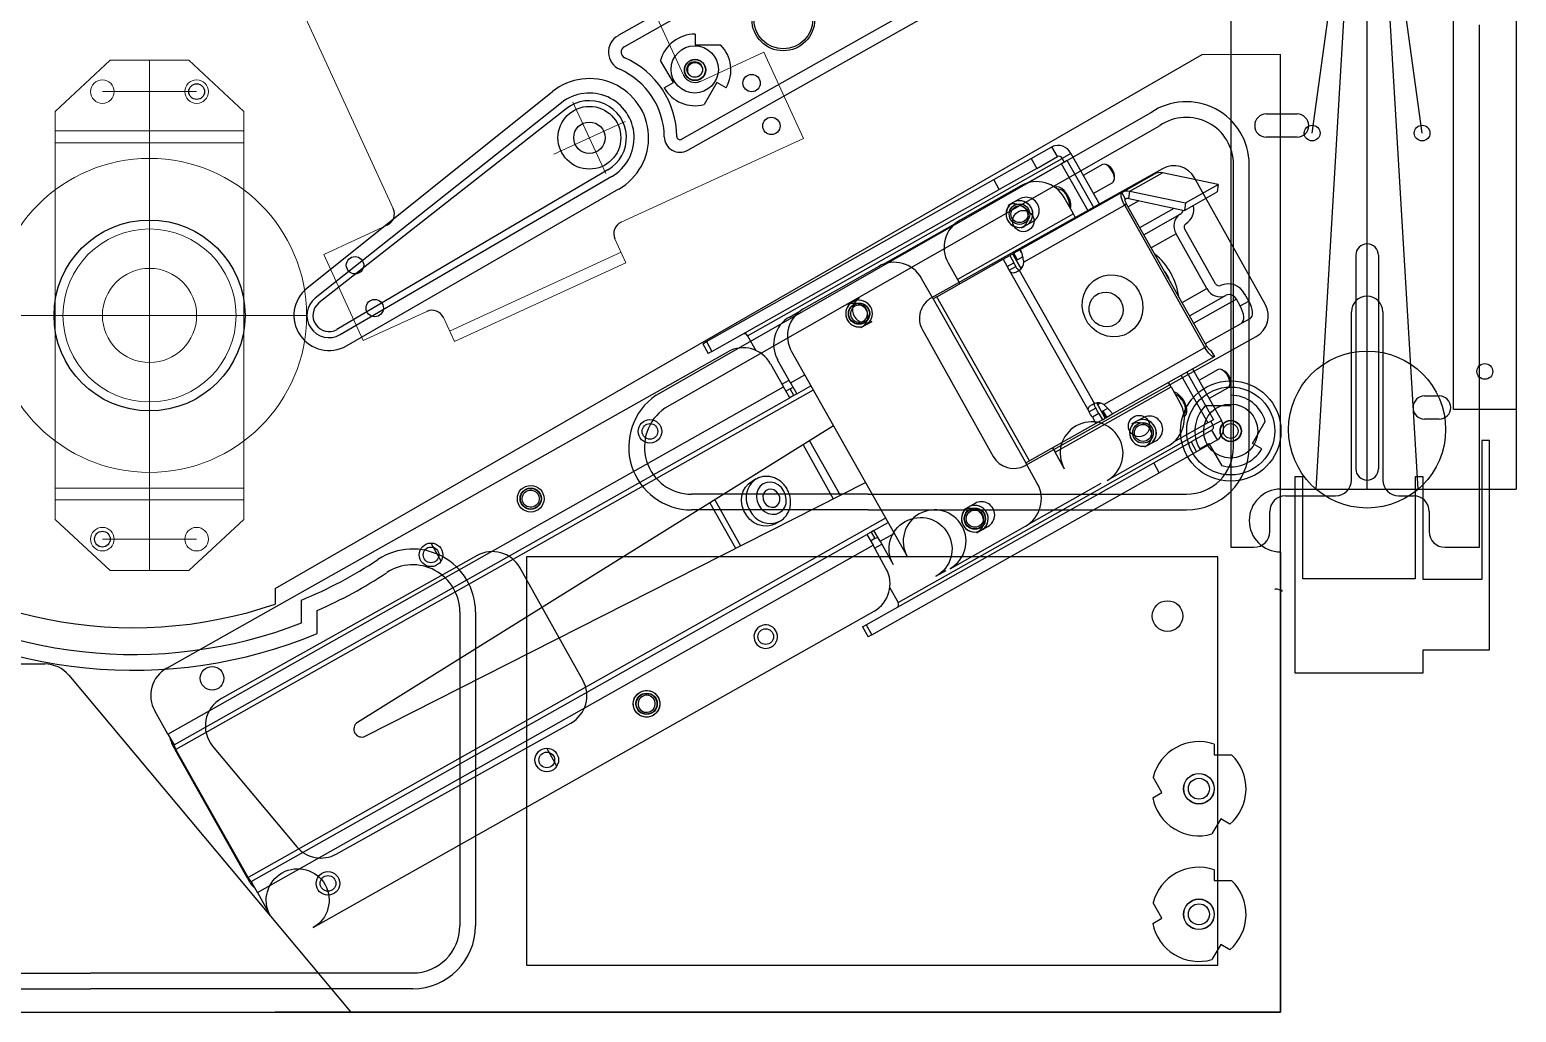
# Model space of a CAD drawing. Extents: x 0 to 20.5, y 0 to 46.
# Drawn here: x 8.42 to 20.25, y 0 to 7.82 of the extents above; entities that cross this region are included whole.
import ezdxf

# ---------------------------------------------------------------- set-up
doc = ezdxf.new("R2010")
doc.units = 0
doc.header["$LTSCALE"] = 4.25085
doc.header["$MEASUREMENT"] = 0
for name, color, linetype in [('1_250BIT_500DEP', 5, 'Continuous'), ('2_250BIT_250DEP', 3, 'Continuous'), ('3_250BIT_500TAB', 5, 'Continuous'), ('6_125BIT_500DEP', 5, 'Continuous'), ('7A_1250BALL', 5, 'Continuous'), ('8_250BIT_500OUTLINE', 5, 'Continuous'), ('Z0_BOTCOMP', 4, 'Continuous'), ('Z0_FLYWIRES', 47, 'Continuous'), ('Z0_RAMPS', 24, 'Continuous'), ('Z0_RUBBER', 2, 'Continuous'), ('Z0_SIDERAILS', 42, 'Continuous'), ('Z0_TOPCOMP', 6, 'Continuous'), ('Z0_WALLS', 42, 'Continuous')]:
    doc.layers.add(name, color=color, linetype=linetype)

msp = doc.modelspace()

# ---------------------------------------------------------------- linework, layer by layer
at = {"layer": '1_250BIT_500DEP', "color": 5, "linetype": 'Continuous', "lineweight": 25}
for centre, radius in [((14.418, 7.905), 0.234), ((12.875, 6.963), 0.25)]:
    msp.add_circle(centre, radius, dxfattribs=at)
at = {"layer": '1_250BIT_500DEP', "color": 5, "linetype": 'Continuous', "lineweight": 5}
msp.add_circle((9.375, 5.548), 0.689, dxfattribs=at)
at = {"layer": '2_250BIT_250DEP', "color": 3, "linetype": 'Continuous', "lineweight": 25}
msp.add_circle((9.375, 5.548), 0.76, dxfattribs=at)
at = {"layer": '3_250BIT_500TAB', "color": 5, "linetype": 'Continuous', "lineweight": 25}
for p, q in [((17.435, 6.716), (15.597, 5.689)), ((18.253, 5.637), (17.69, 6.644)), ((15.525, 5.433), (16.088, 4.426)), ((16.343, 4.354), (18.181, 5.381)), ((11.981, 3.636), (9.947, 2.498)), ((12.823, 2.643), (12.322, 3.54)), ((10.861, 1.26), (12.727, 2.303)), ((9.877, 2.12), (10.547, 1.318))]:
    msp.add_line(p, q, dxfattribs=at)
for centre, radius, start, end in [((17.526, 6.552), 0.188, 29.2093, 119.2093), ((15.689, 5.525), 0.188, 119.2093, -150.7907), ((18.089, 5.545), 0.188, -60.7907, 29.2093), ((16.252, 4.518), 0.188, -150.7907, -60.7907), ((12.103, 3.418), 0.25, 29.2092, 119.2092), ((12.605, 2.521), 0.25, -60.7908, 29.2092), ((10.069, 2.28), 0.25, 119.2092, -140.1104), ((10.739, 1.478), 0.25, -140.1104, -60.7908)]:
    msp.add_arc(centre, radius, start, end, dxfattribs=at)
at = {"layer": '6_125BIT_500DEP', "color": 5, "linetype": 'Continuous', "lineweight": 25}
for p, q in [((18.973, 6.027), (18.973, 4.327)), ((19.153, 6.027), (19.153, 4.327))]:
    msp.add_line(p, q, dxfattribs=at)
for centre, radius in [((13.716, 7.503), 0.0825), ((9.75, 7.33), 0.0625), ((18.626, 7), 0.0625), ((19.501, 7), 0.0625), ((16.328, 6.3), 0.085), ((15.021, 5.563), 0.085), ((20, 5.102), 0.0625), ((17.249, 4.667), 0.085), ((13.357, 4.625), 0.0625), ((17.978, 4.628), 0.0825), ((12.408, 4.089), 0.085), ((15.942, 3.93), 0.085), ((9, 3.767), 0.0625), ((11.615, 3.642), 0.0625), ((17.475, 3.155), 0.122), ((14.278, 2.991), 0.0625), ((13.33, 2.456), 0.085), ((12.536, 2.009), 0.0625), ((17.725, 1.78), 0.122), ((10.795, 1.026), 0.0625), ((17.725, 0.78), 0.122)]:
    msp.add_circle(centre, radius, dxfattribs=at)
for centre, start, end in [((19.063, 6.027), 0, 180), ((19.063, 4.327), 180, 0)]:
    msp.add_arc(centre, 0.09, start, end, dxfattribs=at)
at = {"layer": '7A_1250BALL', "color": 6, "linetype": 'Continuous', "lineweight": 25}
for p in [(18.657, 4.165), (19.063, 4.165), (19.469, 4.165)]:
    msp.add_line(p, (19.063, 11), dxfattribs=at)
msp.add_circle((19.063, 4.64), 0.625, dxfattribs=at)
at = {"layer": '8_250BIT_500OUTLINE', "color": 5, "linetype": 'Continuous', "lineweight": 25}
for p, q in [((20.25, 46), (20.25, 4.165)), ((18.375, 4.165), (20.25, 4.165)), ((18.375, 3.665), (18.375, 0)), ((5.108, 2.773), (8.542, 2.773)), ((8.734, 2.684), (10.977, 0)), ((10.977, 0), (18.375, 0))]:
    msp.add_line(p, q, dxfattribs=at)
for centre, start, end in [((18.375, 3.915), 90, -90), ((8.542, 2.523), 39.8896, 90)]:
    msp.add_arc(centre, 0.25, start, end, dxfattribs=at)
at = {"layer": 'Z0_BOTCOMP', "color": 4, "linetype": 'Continuous', "lineweight": 5}
for p, q in [((13.625, 7.461), (12.638, 9.607)), ((11.315, 6.399), (10.328, 8.545)), ((8.625, 7.173), (9.062, 7.58)), ((9.062, 7.58), (9.688, 7.58)), ((9.375, 7.017), (9.375, 7.58)), ((9.688, 7.58), (10.125, 7.173)), ((14.262, 7.644), (13.758, 7.412)), ((14.578, 6.957), (14.262, 7.644)), ((9, 7.33), (9.75, 7.33)), ((9.375, 7.33), (9.375, 7.017)), ((13.006, 6.678), (12.744, 7.247)), ((8.625, 7.017), (8.625, 7.173)), ((10.125, 7.017), (10.125, 7.173)), ((8.625, 6.923), (8.625, 7.017)), ((8.625, 7.017), (10.125, 7.017)), ((9.375, 7.017), (9.375, 4.08)), ((10.125, 7.017), (10.125, 6.923)), ((13.159, 7.093), (12.591, 6.832)), ((8.625, 4.173), (8.625, 6.923)), ((8.625, 6.923), (10.125, 6.923)), ((10.125, 6.923), (8.625, 6.923)), ((10.125, 6.923), (10.125, 4.173)), ((13.127, 6.29), (14.578, 6.957)), ((11.266, 6.266), (10.761, 6.034)), ((13.166, 5.967), (13.078, 6.158)), ((11.076, 5.348), (10.761, 6.034)), ((11.763, 5.424), (13.127, 6.051)), ((11.802, 5.34), (13.166, 5.967)), ((11.076, 5.348), (11.581, 5.58)), ((8.125, 5.548), (10.625, 5.548)), ((11.714, 5.531), (11.802, 5.34)), ((8.625, 4.173), (8.625, 4.08)), ((10.125, 4.173), (8.625, 4.173)), ((10.125, 4.173), (8.625, 4.173)), ((10.125, 4.08), (10.125, 4.173)), ((8.625, 3.923), (8.625, 4.08)), ((8.625, 4.08), (10.125, 4.08)), ((9.375, 4.08), (9.375, 3.517)), ((9.375, 4.08), (9.375, 3.767)), ((10.125, 3.923), (10.125, 4.08)), ((8.625, 3.923), (9.062, 3.517)), ((9.688, 3.517), (10.125, 3.923)), ((9, 3.767), (9.75, 3.767)), ((9.062, 3.517), (9.688, 3.517))]:
    msp.add_line(p, q, dxfattribs=at)
at = {"layer": 'Z0_BOTCOMP', "color": 4, "linetype": 'Continuous', "lineweight": 25}
for p, q in [((17.978, 8.552), (17.978, 3.702)), ((19.958, 3.702), (19.958, 7.862)), ((13.716, 7.788), (13.716, 7.703)), ((13.716, 7.703), (13.919, 7.703)), ((13.543, 7.403), (13.441, 7.579)), ((13.469, 7.36), (13.543, 7.403)), ((13.889, 7.403), (13.787, 7.227)), ((13.963, 7.36), (13.889, 7.403)), ((18.261, 7.152), (18.506, 7.152)), ((18.386, 7.197), (18.386, 7.197)), ((16.389, 6.797), (16.555, 6.891)), ((16.6, 6.813), (16.555, 6.891)), ((18.506, 6.967), (18.261, 6.967)), ((14.133, 5.387), (16.637, 6.799)), ((16.092, 6.63), (16.389, 6.797)), ((16.632, 6.756), (16.358, 6.602)), ((16.389, 6.797), (16.434, 6.719)), ((16.434, 6.719), (16.6, 6.813)), ((16.677, 6.782), (16.632, 6.756)), ((16.846, 6.377), (16.632, 6.756)), ((16.705, 6.838), (16.637, 6.799)), ((16.637, 6.799), (16.654, 6.769)), ((16.891, 6.403), (16.677, 6.782)), ((16.705, 6.838), (16.936, 6.428)), ((16.958, 6.75), (16.803, 6.663)), ((16.959, 6.751), (16.958, 6.75)), ((16.973, 6.753), (16.959, 6.751)), ((16.99, 6.747), (16.973, 6.753)), ((17.003, 6.741), (16.986, 6.749)), ((17.008, 6.733), (16.99, 6.747)), ((13.806, 5.34), (16.092, 6.63)), ((16.136, 6.551), (16.092, 6.63)), ((16.434, 6.719), (16.136, 6.551)), ((17.024, 6.714), (17.008, 6.733)), ((17.038, 6.691), (17.024, 6.714)), ((17.048, 6.667), (17.038, 6.691)), ((17.043, 6.611), (17.05, 6.624)), ((17.052, 6.643), (17.048, 6.667)), ((17.05, 6.624), (17.052, 6.643)), ((17.052, 6.632), (17.054, 6.651)), ((17.111, 6.527), (17.37, 6.673)), ((17.175, 6.537), (17.435, 6.683)), ((17.879, 6.59), (17.435, 6.683)), ((13.85, 5.261), (16.136, 6.551)), ((16.312, 6.582), (15.825, 6.307)), ((17.111, 6.527), (16.301, 6.07)), ((16.594, 6.573), (16.579, 6.568)), ((16.594, 6.573), (16.58, 6.568)), ((16.594, 6.573), (16.582, 6.569)), ((16.613, 6.57), (16.594, 6.573)), ((16.613, 6.57), (16.594, 6.573)), ((16.613, 6.57), (16.594, 6.573)), ((16.633, 6.559), (16.613, 6.57)), ((16.633, 6.559), (16.613, 6.57)), ((16.633, 6.559), (16.613, 6.57)), ((16.653, 6.542), (16.633, 6.559)), ((16.653, 6.542), (16.633, 6.559)), ((16.653, 6.542), (16.633, 6.559)), ((16.672, 6.518), (16.653, 6.542)), ((16.672, 6.519), (16.653, 6.542)), ((16.672, 6.519), (16.653, 6.542)), ((16.688, 6.492), (16.672, 6.519)), ((16.688, 6.492), (16.672, 6.519)), ((16.688, 6.492), (16.672, 6.518)), ((16.884, 6.52), (17.039, 6.607)), ((17.039, 6.607), (17.043, 6.611)), ((17.105, 6.515), (17.107, 6.523)), ((17.105, 6.504), (17.105, 6.515)), ((17.107, 6.523), (17.111, 6.527)), ((17.14, 6.475), (17.111, 6.527)), ((17.166, 6.478), (17.175, 6.537)), ((17.175, 6.537), (17.619, 6.444)), ((17.61, 6.385), (17.87, 6.532)), ((17.619, 6.444), (17.879, 6.59)), ((17.879, 6.59), (17.87, 6.532)), ((16.208, 6.425), (16.298, 6.476)), ((17.135, 6.426), (16.331, 5.972)), ((16.727, 6.356), (16.653, 6.487)), ((16.699, 6.464), (16.688, 6.492)), ((16.7, 6.464), (16.688, 6.492)), ((16.7, 6.464), (16.688, 6.492)), ((16.706, 6.436), (16.699, 6.464)), ((16.706, 6.436), (16.7, 6.464)), ((16.706, 6.436), (16.7, 6.464)), ((16.704, 6.397), (16.707, 6.412)), ((16.704, 6.397), (16.707, 6.412)), ((16.704, 6.397), (16.707, 6.412)), ((16.707, 6.412), (16.706, 6.436)), ((16.707, 6.412), (16.706, 6.436)), ((16.707, 6.412), (16.706, 6.436)), ((17.107, 6.491), (17.105, 6.504)), ((17.112, 6.476), (17.107, 6.491)), ((17.118, 6.46), (17.112, 6.476)), ((17.125, 6.443), (17.118, 6.46)), ((17.135, 6.426), (17.125, 6.443)), ((17.15, 6.434), (17.135, 6.426)), ((17.773, 5.293), (17.135, 6.426)), ((17.138, 6.47), (17.139, 6.473)), ((17.138, 6.466), (17.138, 6.47)), ((17.139, 6.461), (17.138, 6.466)), ((17.139, 6.473), (17.14, 6.475)), ((17.141, 6.455), (17.139, 6.461)), ((17.143, 6.448), (17.141, 6.455)), ((17.146, 6.441), (17.143, 6.448)), ((17.15, 6.434), (17.146, 6.441)), ((17.789, 5.302), (17.15, 6.434)), ((17.248, 6.461), (17.162, 6.412)), ((17.166, 6.478), (17.61, 6.385)), ((17.254, 6.249), (17.527, 6.403)), ((17.619, 6.444), (17.61, 6.385)), ((15.209, 5.953), (15.784, 6.278)), ((16.727, 6.356), (15.803, 5.835)), ((16.401, 6.293), (16.311, 6.243)), ((16.746, 6.321), (16.727, 6.356)), ((17.287, 6.191), (17.576, 6.354)), ((17.576, 6.354), (17.576, 6.354)), ((17.62, 6.276), (17.62, 6.276)), ((17.544, 6.197), (17.346, 6.086)), ((17.789, 5.762), (17.544, 6.197)), ((17.857, 5.8), (17.612, 6.235)), ((16.243, 6.037), (16.22, 6.025)), ((16.247, 6.04), (16.243, 6.037)), ((16.31, 5.918), (16.243, 6.037)), ((16.243, 6.037), (16.243, 6.037)), ((16.243, 6.037), (16.31, 5.918)), ((16.253, 6.043), (16.247, 6.04)), ((16.276, 5.987), (16.247, 6.04)), ((16.301, 6.07), (16.253, 6.043)), ((16.282, 5.991), (16.253, 6.043)), ((16.314, 6.047), (16.301, 6.07)), ((15.177, 5.938), (14.578, 5.601)), ((15.64, 5.697), (16.168, 5.995)), ((15.73, 5.966), (15.803, 5.835)), ((16.168, 5.995), (16.22, 6.025)), ((16.168, 5.995), (16.2, 5.937)), ((16.2, 5.937), (16.252, 5.966)), ((16.215, 5.909), (16.267, 5.938)), ((16.22, 6.025), (16.252, 5.966)), ((16.276, 5.987), (16.273, 5.985)), ((16.282, 5.991), (16.276, 5.987)), ((16.323, 6.014), (16.282, 5.991)), ((16.304, 5.929), (16.324, 5.94)), ((15.61, 5.68), (15.518, 5.843)), ((15.803, 5.835), (15.823, 5.801)), ((16.215, 5.909), (16.851, 4.781)), ((16.895, 4.848), (16.298, 5.906)), ((16.853, 5.792), (16.886, 5.823)), ((16.886, 5.823), (16.925, 5.848)), ((16.925, 5.848), (16.967, 5.864)), ((16.967, 5.864), (17.012, 5.871)), ((17.012, 5.871), (17.058, 5.87)), ((17.058, 5.87), (17.104, 5.86)), ((17.104, 5.86), (17.146, 5.841)), ((17.146, 5.841), (17.185, 5.815)), ((17.185, 5.815), (17.219, 5.781)), ((17.454, 5.896), (17.47, 5.869)), ((17.47, 5.869), (17.485, 5.841)), ((15.022, 5.684), (14.933, 5.634)), ((15.64, 5.697), (15.61, 5.68)), ((15.61, 5.68), (16.347, 4.374)), ((16.378, 4.391), (15.64, 5.697)), ((16.798, 5.667), (16.808, 5.712)), ((16.808, 5.712), (16.827, 5.754)), ((16.827, 5.754), (16.853, 5.792)), ((16.859, 5.648), (16.874, 5.678)), ((16.874, 5.678), (16.897, 5.703)), ((16.897, 5.703), (16.925, 5.722)), ((16.925, 5.722), (16.957, 5.732)), ((16.957, 5.732), (16.991, 5.734)), ((16.991, 5.734), (17.024, 5.728)), ((17.024, 5.728), (17.056, 5.712)), ((17.056, 5.712), (17.083, 5.69)), ((17.083, 5.69), (17.103, 5.662)), ((17.219, 5.781), (17.246, 5.742)), ((17.246, 5.742), (17.265, 5.699)), ((17.265, 5.699), (17.277, 5.653)), ((17.592, 5.65), (17.789, 5.762)), ((17.94, 5.708), (17.652, 5.545)), ((18.023, 5.678), (17.684, 5.487)), ((17.896, 5.786), (17.896, 5.786)), ((17.94, 5.708), (17.941, 5.708)), ((18.054, 5.624), (18.023, 5.678)), ((18.122, 5.662), (18.091, 5.717)), ((14.468, 5.535), (14.549, 5.581)), ((16.796, 5.62), (16.798, 5.667)), ((16.803, 5.573), (16.796, 5.62)), ((16.819, 5.528), (16.803, 5.573)), ((16.851, 5.614), (16.859, 5.648)), ((16.852, 5.579), (16.851, 5.614)), ((16.862, 5.546), (16.852, 5.579)), ((17.103, 5.662), (17.117, 5.629)), ((17.119, 5.56), (17.107, 5.528)), ((17.117, 5.629), (17.122, 5.595)), ((17.122, 5.595), (17.119, 5.56)), ((17.273, 5.559), (17.259, 5.515)), ((17.279, 5.606), (17.273, 5.559)), ((17.277, 5.653), (17.279, 5.606)), ((18.054, 5.624), (18.122, 5.662)), ((18.065, 5.602), (18.054, 5.624)), ((18.073, 5.58), (18.065, 5.602)), ((18.079, 5.558), (18.073, 5.58)), ((18.122, 5.662), (18.132, 5.64)), ((18.132, 5.64), (18.141, 5.618)), ((18.141, 5.618), (18.147, 5.596)), ((18.147, 5.596), (18.149, 5.576)), ((18.149, 5.576), (18.148, 5.558)), ((18.938, 4.237), (18.938, 5.577)), ((19.188, 5.577), (19.188, 4.237)), ((15.036, 5.451), (15.125, 5.501)), ((16.842, 5.487), (16.819, 5.528)), ((16.872, 5.451), (16.842, 5.487)), ((16.879, 5.515), (16.862, 5.546)), ((16.909, 5.42), (16.872, 5.451)), ((16.903, 5.489), (16.879, 5.515)), ((16.932, 5.47), (16.903, 5.489)), ((16.965, 5.459), (16.932, 5.47)), ((16.999, 5.457), (16.965, 5.459)), ((17.032, 5.463), (16.999, 5.457)), ((17.063, 5.478), (17.032, 5.463)), ((17.088, 5.5), (17.063, 5.478)), ((17.107, 5.528), (17.088, 5.5)), ((17.236, 5.475), (17.206, 5.441)), ((17.259, 5.515), (17.236, 5.475)), ((17.776, 5.324), (18.061, 5.484)), ((18.129, 5.522), (18.061, 5.484)), ((18.061, 5.484), (18.07, 5.492)), ((18.07, 5.492), (18.077, 5.504)), ((18.077, 5.504), (18.081, 5.52)), ((18.081, 5.538), (18.079, 5.558)), ((18.081, 5.52), (18.081, 5.538)), ((18.138, 5.531), (18.129, 5.522)), ((18.145, 5.542), (18.138, 5.531)), ((18.148, 5.558), (18.145, 5.542)), ((13.777, 5.323), (13.806, 5.34)), ((13.777, 5.323), (13.821, 5.245)), ((13.806, 5.34), (13.85, 5.261)), ((14.133, 5.387), (14.199, 5.269)), ((16.95, 5.398), (16.909, 5.42)), ((16.994, 5.383), (16.95, 5.398)), ((17.04, 5.377), (16.994, 5.383)), ((17.086, 5.38), (17.04, 5.377)), ((17.13, 5.392), (17.086, 5.38)), ((17.17, 5.413), (17.13, 5.392)), ((17.206, 5.441), (17.17, 5.413)), ((9.512, 2.74), (13.976, 5.258)), ((13.85, 5.261), (13.821, 5.245)), ((14.483, 5.26), (15.405, 3.627)), ((16.969, 4.839), (17.773, 5.293)), ((17.033, 4.761), (17.848, 5.221)), ((17.789, 5.302), (17.773, 5.293)), ((17.783, 5.277), (17.773, 5.293)), ((17.794, 5.261), (17.783, 5.277)), ((17.793, 5.295), (17.789, 5.302)), ((17.797, 5.289), (17.793, 5.295)), ((17.805, 5.247), (17.794, 5.261)), ((17.801, 5.284), (17.797, 5.289)), ((17.805, 5.279), (17.801, 5.284)), ((17.809, 5.276), (17.805, 5.279)), ((17.815, 5.236), (17.805, 5.247)), ((17.813, 5.273), (17.809, 5.276)), ((17.816, 5.272), (17.813, 5.273)), ((17.825, 5.227), (17.815, 5.236)), ((17.818, 5.273), (17.816, 5.272)), ((17.818, 5.273), (17.848, 5.221)), ((17.834, 5.222), (17.825, 5.227)), ((17.842, 5.219), (17.834, 5.222)), ((17.848, 5.221), (17.842, 5.219)), ((14.316, 5.163), (14.42, 4.979)), ((14.476, 5.011), (14.373, 5.195)), ((17.628, 5.096), (17.842, 4.718)), ((17.673, 5.122), (17.904, 4.712)), ((17.879, 5.117), (17.725, 5.03)), ((17.88, 5.118), (17.879, 5.117)), ((17.894, 5.12), (17.88, 5.118)), ((17.911, 5.114), (17.894, 5.12)), ((17.924, 5.108), (17.907, 5.116)), ((17.929, 5.1), (17.911, 5.114)), ((17.946, 5.081), (17.929, 5.1)), ((9.521, 2.215), (14.42, 4.979)), ((14.407, 5.002), (14.464, 5.034)), ((14.469, 4.893), (14.42, 4.979)), ((14.473, 4.964), (14.496, 4.977)), ((14.476, 5.011), (14.588, 5.074)), ((14.476, 5.011), (14.525, 4.925)), ((14.525, 4.925), (14.637, 4.988)), ((16.58, 4.459), (17.503, 4.98)), ((17.503, 4.98), (17.483, 5.015)), ((17.503, 4.98), (17.577, 4.849)), ((17.583, 5.071), (17.796, 4.692)), ((17.805, 4.887), (17.96, 4.974)), ((17.96, 5.058), (17.946, 5.081)), ((17.969, 5.034), (17.96, 5.058)), ((17.96, 4.974), (17.964, 4.978)), ((17.964, 4.978), (17.972, 4.991)), ((17.973, 5.01), (17.969, 5.034)), ((17.972, 4.991), (17.973, 5.01)), ((17.973, 4.999), (17.975, 5.018)), ((9.57, 2.129), (14.469, 4.893)), ((14.656, 4.953), (9.585, 2.092)), ((14.473, 4.964), (14.439, 4.945)), ((14.502, 4.912), (14.469, 4.893)), ((14.502, 4.912), (14.473, 4.964)), ((14.525, 4.925), (14.502, 4.912)), ((16.911, 4.852), (16.98, 4.731)), ((16.98, 4.731), (16.912, 4.852)), ((16.919, 4.84), (16.939, 4.851)), ((17.534, 4.937), (17.526, 4.939)), ((17.534, 4.937), (17.526, 4.939)), ((17.534, 4.937), (17.526, 4.939)), ((17.554, 4.926), (17.534, 4.937)), ((17.554, 4.926), (17.534, 4.937)), ((17.554, 4.926), (17.534, 4.937)), ((17.574, 4.909), (17.554, 4.926)), ((17.574, 4.909), (17.554, 4.926)), ((17.574, 4.909), (17.554, 4.926)), ((17.593, 4.885), (17.574, 4.909)), ((17.593, 4.885), (17.574, 4.909)), ((17.593, 4.886), (17.574, 4.909)), ((17.609, 4.859), (17.593, 4.886)), ((17.609, 4.859), (17.593, 4.885)), ((17.609, 4.859), (17.593, 4.885)), ((17.597, 4.864), (17.609, 4.838)), ((17.621, 4.831), (17.609, 4.859)), ((17.621, 4.831), (17.609, 4.859)), ((17.621, 4.831), (17.609, 4.859)), ((17.978, 4.913), (17.978, 4.828)), ((19.521, 4.907), (19.636, 4.907)), ((16.904, 4.811), (16.851, 4.782)), ((16.929, 4.768), (16.877, 4.738)), ((16.877, 4.738), (16.905, 4.689)), ((16.929, 4.768), (16.957, 4.718)), ((16.954, 4.785), (16.951, 4.783)), ((16.954, 4.785), (16.962, 4.789)), ((16.984, 4.733), (16.954, 4.785)), ((16.962, 4.789), (16.999, 4.81)), ((16.991, 4.737), (16.962, 4.789)), ((16.984, 4.733), (16.98, 4.731)), ((16.984, 4.733), (16.991, 4.737)), ((16.991, 4.737), (17.033, 4.761)), ((17.28, 4.734), (17.191, 4.684)), ((17.612, 4.771), (17.606, 4.763)), ((17.608, 4.745), (17.613, 4.747)), ((17.608, 4.744), (17.613, 4.747)), ((17.609, 4.838), (17.616, 4.812)), ((17.61, 4.746), (17.613, 4.747)), ((17.617, 4.789), (17.612, 4.771)), ((17.613, 4.747), (17.623, 4.76)), ((17.613, 4.747), (17.623, 4.76)), ((17.613, 4.747), (17.623, 4.76)), ((17.616, 4.812), (17.617, 4.789)), ((17.627, 4.803), (17.621, 4.831)), ((17.627, 4.803), (17.621, 4.831)), ((17.628, 4.803), (17.621, 4.831)), ((17.623, 4.76), (17.628, 4.779)), ((17.623, 4.76), (17.628, 4.779)), ((17.623, 4.76), (17.628, 4.779)), ((17.628, 4.779), (17.627, 4.803)), ((17.628, 4.779), (17.627, 4.803)), ((17.628, 4.779), (17.628, 4.803)), ((17.978, 4.828), (17.775, 4.828)), ((19.428, 4.815), (19.428, 4.815)), ((19.728, 4.815), (19.728, 4.815)), ((14.817, 4.669), (11.03, 2.307)), ((15.332, 3.262), (17.836, 4.674)), ((16.905, 4.689), (16.378, 4.391)), ((16.957, 4.718), (16.905, 4.689)), ((16.957, 4.718), (16.98, 4.731)), ((16.98, 4.731), (16.98, 4.731)), ((17.796, 4.692), (17.523, 4.538)), ((17.828, 4.635), (17.662, 4.542)), ((17.842, 4.718), (17.796, 4.692)), ((17.819, 4.705), (17.836, 4.674)), ((17.872, 4.557), (17.828, 4.635)), ((17.836, 4.674), (17.904, 4.712)), ((18.151, 4.528), (18.253, 4.704)), ((19.636, 4.722), (19.521, 4.722)), ((14.575, 4.517), (14.816, 4.089)), ((14.627, 4.55), (14.871, 4.117)), ((17.482, 4.509), (16.994, 4.234)), ((17.294, 4.501), (17.383, 4.551)), ((17.365, 4.374), (17.662, 4.542)), ((17.662, 4.542), (17.706, 4.463)), ((17.872, 4.557), (17.706, 4.463)), ((17.731, 4.486), (17.805, 4.528)), ((17.805, 4.528), (17.906, 4.352)), ((18.225, 4.486), (18.151, 4.528)), ((20.038, 4.552), (19.975, 4.552)), ((19.975, 4.552), (19.975, 3.445)), ((20.038, 2.885), (20.038, 4.552)), ((16.347, 4.374), (16.378, 4.391)), ((16.56, 4.494), (16.58, 4.459)), ((16.654, 4.329), (16.58, 4.459)), ((17.706, 4.463), (17.409, 4.295)), ((15.078, 3.084), (17.365, 4.374)), ((15.123, 3.006), (17.409, 4.295)), ((16.439, 4.21), (16.347, 4.374)), ((17.409, 4.295), (17.365, 4.374)), ((18.551, 4.262), (18.488, 4.262)), ((18.488, 4.262), (18.488, 2.702)), ((18.551, 3.452), (18.551, 4.262)), ((19.508, 4.262), (19.445, 4.262)), ((19.445, 4.262), (19.445, 3.452)), ((19.508, 3.445), (19.508, 4.262)), ((11.091, 2.198), (15.071, 4.218)), ((14.087, 4.112), (14.098, 4.149)), ((14.098, 4.149), (14.116, 4.182)), ((14.116, 4.182), (14.141, 4.208)), ((14.141, 4.208), (14.163, 4.224)), ((14.202, 4.246), (14.164, 4.224)), ((14.217, 4.165), (14.206, 4.135)), ((14.234, 4.19), (14.217, 4.165)), ((14.258, 4.208), (14.234, 4.19)), ((14.286, 4.219), (14.258, 4.208)), ((14.277, 4.152), (14.263, 4.134)), ((14.297, 4.163), (14.277, 4.152)), ((14.317, 4.221), (14.286, 4.219)), ((14.319, 4.166), (14.297, 4.163)), ((14.348, 4.215), (14.317, 4.221)), ((14.343, 4.16), (14.319, 4.166)), ((14.364, 4.145), (14.343, 4.16)), ((14.377, 4.2), (14.348, 4.215)), ((14.38, 4.125), (14.364, 4.145)), ((14.403, 4.177), (14.377, 4.2)), ((14.423, 4.149), (14.403, 4.177)), ((14.436, 4.118), (14.423, 4.149)), ((16.373, 3.889), (16.948, 4.214)), ((13.834, 4.055), (14.038, 3.694)), ((13.872, 4.079), (14.078, 3.714)), ((14.085, 4.072), (14.087, 4.112)), ((14.09, 4.032), (14.085, 4.072)), ((14.103, 3.993), (14.09, 4.032)), ((14.206, 4.135), (14.204, 4.102)), ((14.204, 4.102), (14.21, 4.069)), ((14.21, 4.069), (14.223, 4.037)), ((14.223, 4.037), (14.243, 4.009)), ((14.263, 4.134), (14.256, 4.111)), ((14.256, 4.111), (14.257, 4.085)), ((14.257, 4.085), (14.266, 4.061)), ((14.266, 4.061), (14.282, 4.041)), ((14.282, 4.041), (14.303, 4.027)), ((14.303, 4.027), (14.327, 4.021)), ((14.327, 4.021), (14.349, 4.023)), ((14.349, 4.023), (14.369, 4.034)), ((14.369, 4.034), (14.383, 4.052)), ((14.389, 4.101), (14.38, 4.125)), ((14.383, 4.052), (14.39, 4.076)), ((14.39, 4.076), (14.389, 4.101)), ((14.429, 4.021), (14.44, 4.051)), ((14.442, 4.084), (14.436, 4.118)), ((14.44, 4.051), (14.442, 4.084)), ((15.943, 4.051), (15.854, 4.001)), ((18.413, 4.112), (18.813, 4.112)), ((19.313, 4.112), (19.433, 4.112)), ((15.232, 3.933), (10.161, 1.072)), ((14.124, 3.957), (14.103, 3.993)), ((14.15, 3.925), (14.124, 3.957)), ((14.182, 3.9), (14.15, 3.925)), ((14.243, 4.009), (14.269, 3.987)), ((14.269, 3.987), (14.298, 3.972)), ((14.298, 3.972), (14.329, 3.965)), ((14.329, 3.965), (14.36, 3.967)), ((14.353, 3.889), (14.391, 3.911)), ((14.36, 3.967), (14.388, 3.978)), ((14.388, 3.978), (14.412, 3.996)), ((14.412, 3.996), (14.429, 4.021)), ((18.288, 3.827), (18.288, 3.987)), ((19.558, 3.987), (19.558, 3.827)), ((10.184, 1.04), (15.083, 3.804)), ((14.217, 3.881), (14.182, 3.9)), ((14.255, 3.872), (14.217, 3.881)), ((14.292, 3.87), (14.255, 3.872)), ((14.328, 3.878), (14.292, 3.87)), ((14.352, 3.889), (14.328, 3.878)), ((15.117, 3.823), (15.083, 3.804)), ((15.083, 3.804), (15.132, 3.718)), ((15.139, 3.836), (15.117, 3.823)), ((15.117, 3.823), (15.146, 3.771)), ((15.139, 3.836), (15.251, 3.899)), ((15.188, 3.75), (15.139, 3.836)), ((15.188, 3.75), (15.3, 3.813)), ((15.745, 3.532), (16.344, 3.87)), ((15.957, 3.818), (16.046, 3.868)), ((10.233, 0.954), (15.132, 3.718)), ((11.695, 3.593), (11.615, 3.736)), ((15.146, 3.771), (15.112, 3.752)), ((15.235, 3.534), (15.132, 3.718)), ((15.144, 3.695), (15.201, 3.727)), ((15.146, 3.771), (15.169, 3.784)), ((15.188, 3.75), (15.292, 3.566)), ((17.978, 3.702), (18.163, 3.702)), ((19.683, 3.702), (19.958, 3.702)), ((15.632, 3.471), (15.713, 3.517)), ((19.445, 3.452), (18.551, 3.452)), ((19.975, 3.445), (19.508, 3.445)), ((15.265, 3.379), (15.332, 3.262)), ((10.677, 0.675), (15.14, 3.194)), ((15.049, 3.068), (15.078, 3.084)), ((15.078, 3.084), (15.123, 3.006)), ((15.049, 3.068), (15.093, 2.989)), ((15.123, 3.006), (15.093, 2.989)), ((19.508, 2.702), (19.508, 2.885)), ((19.508, 2.885), (20.038, 2.885)), ((18.488, 2.702), (19.508, 2.702)), ((9.521, 2.215), (9.417, 2.399)), ((9.521, 2.215), (9.57, 2.129)), ((9.54, 2.181), (9.54, 2.181)), ((9.569, 2.129), (9.54, 2.181)), ((17.846, 2.135), (17.846, 2.05)), ((9.57, 2.129), (9.569, 2.129)), ((9.585, 2.092), (9.579, 2.089)), ((10.155, 1.069), (9.579, 2.089)), ((10.161, 1.072), (9.585, 2.092)), ((12.616, 1.96), (12.536, 2.103)), ((17.846, 2.05), (17.985, 2.05)), ((17.431, 1.75), (17.361, 1.871)), ((17.357, 1.708), (17.431, 1.75)), ((17.898, 1.54), (17.829, 1.42)), ((17.972, 1.498), (17.898, 1.54)), ((10.161, 1.072), (10.155, 1.069)), ((17.846, 1.135), (17.846, 1.05)), ((10.184, 1.04), (10.213, 0.988)), ((10.184, 1.04), (10.184, 1.04)), ((10.233, 0.954), (10.184, 1.04)), ((10.213, 0.988), (10.213, 0.988)), ((10.233, 0.954), (10.336, 0.77)), ((17.846, 1.05), (17.985, 1.05)), ((17.431, 0.75), (17.361, 0.871)), ((17.357, 0.708), (17.431, 0.75)), ((17.898, 0.54), (17.829, 0.42)), ((17.972, 0.498), (17.898, 0.54))]:
    msp.add_line(p, q, dxfattribs=at)
for centre, radius in [((13.716, 7.503), 0.085), ((13.716, 7.503), 0.059), ((14.166, 7.398), 0.069), ((14.323, 7.057), 0.069), ((16.297, 6.355), 0.082), ((16.297, 6.355), 0.068), ((11.01, 5.948), 0.069), ((11.167, 5.607), 0.069), ((15.021, 5.563), 0.082), ((13.357, 4.625), 0.0938), ((17.28, 4.613), 0.082), ((17.28, 4.613), 0.068), ((17.978, 4.628), 0.085), ((17.978, 4.628), 0.059), ((12.408, 4.089), 0.106), ((12.408, 4.089), 0.106), ((12.408, 4.089), 0.082), ((15.942, 3.93), 0.082), ((15.942, 3.93), 0.068), ((11.615, 3.642), 0.0938), ((9.873, 2.659), 0.0938), ((13.33, 2.456), 0.106), ((13.33, 2.456), 0.082), ((12.536, 2.009), 0.0938), ((17.725, 1.78), 0.121), ((17.725, 1.78), 0.0835), ((10.795, 1.026), 0.0938), ((17.725, 0.78), 0.121), ((17.725, 0.78), 0.0835)]:
    msp.add_circle(centre, radius, dxfattribs=at)
at = {"layer": 'Z0_BOTCOMP', "color": 4, "linetype": 'Continuous', "lineweight": 5}
for centre, radius in [((9, 7.33), 0.0938), ((9.75, 7.33), 0.0938), ((9.375, 5.548), 1.25), ((9.375, 5.548), 0.375), ((9, 3.767), 0.0938), ((9.75, 3.767), 0.0938)]:
    msp.add_circle(centre, radius, dxfattribs=at)
at = {"layer": 'Z0_BOTCOMP', "color": 4, "linetype": 'Continuous', "lineweight": 25}
for centre, radius, start, end in [((13.716, 7.503), 0.285, 90, 164.5679), ((13.716, 7.503), 0.285, -30, 44.5679), ((13.716, 7.503), 0.1, -155.3152, -65.3152), ((13.716, 7.503), 0.285, -150, -75.4321), ((18.261, 7.06), 0.0925, 90, 180), ((18.506, 7.06), 0.0925, 0, 90), ((18.261, 7.06), 0.0925, 180, -90), ((18.506, 7.06), 0.0925, -90, 0), ((16.435, 6.364), 0.25, 29.4306, 119.4303), ((11.224, 6.357), 0.1, -65.3152, 24.6848), ((16.297, 6.355), 0.106, 127.3069, -68.4461), ((16.297, 6.355), 0.106, -3.7281, 111.555), ((13.169, 6.199), 0.1, 114.6848, -155.3152), ((15.3, 5.721), 0.25, 29.4306, 119.4303), ((15.073, 5.593), 0.105, 119.4304, -60.5696), ((19.063, 5.577), 0.125, 90, 180), ((19.063, 5.577), 0.125, 0, 90), ((11.623, 5.489), 0.1, 24.6848, 114.6848), ((14.701, 5.383), 0.25, 119.4302, -150.5693), ((14.591, 5.318), 0.25, 119.4302, -150.5693), ((17.978, 4.628), 0.285, 15.4321, 90), ((19.521, 4.815), 0.0925, 90, 180), ((19.636, 4.815), 0.0925, 0, 90), ((17.359, 4.727), 0.25, -60.5694, 29.4303), ((17.978, 4.628), 0.285, 135.4321, -150), ((19.521, 4.815), 0.0925, 180, -90), ((19.636, 4.815), 0.0925, -90, 0), ((16.871, 4.451), 0.25, -60.5695, -150.5696), ((17.978, 4.628), 0.285, -104.5679, -30), ((18.813, 4.237), 0.125, -90, 0), ((19.313, 4.237), 0.125, 180, -90), ((18.413, 3.987), 0.125, 90, 180), ((19.433, 3.987), 0.125, 0, 90), ((15.622, 3.75), 0.25, -60.5695, -150.5696), ((18.163, 3.827), 0.125, -90, 0), ((19.683, 3.827), 0.125, 180, -90), ((17.725, 1.78), 0.375, 71.1354, 166.023), ((17.725, 1.78), 0.375, -48.8646, 46.023), ((17.725, 1.78), 0.375, -168.8646, -73.977), ((17.725, 0.78), 0.375, 71.1354, 166.023), ((17.725, 0.78), 0.375, -48.8646, 46.023), ((17.725, 0.78), 0.375, -168.8646, -73.977)]:
    msp.add_arc(centre, radius, start, end, dxfattribs=at)
for centre, major_axis, start_param, end_param in [((16.603, 6.789), (0.102, 0.049), 0, 1.560525), ((16.612, 6.787), (0.0254, 0.0122), 0, 1.560466), ((16.955, 6.655), (0.0983, -0.004), 0, 1.107818), ((17.416, 6.592), (0.0195, 0.0911), 0, 0.721327), ((16.59, 6.465), (0.0859, 0.0314), 0, 1.166155), ((17.156, 6.445), (0.0195, 0.0911), 0, 0.721358), ((16.297, 6.355), (-0.0827, -0.0671), 4.712389, 7.517903), ((16.297, 6.355), (0.0827, 0.0671), 4.712389, 7.517925), ((16.349, 6.384), (0.0516, -0.0915), 0, 3.141593), ((16.575, 6.43), (0.119, -0.017), 0, 0.726157), ((17.158, 6.442), (-0.0364, 0.0078), 4.712389, 5.433891), ((17.549, 6.4), (0.046, 0.0268), 4.712389, 5.506865), ((17.547, 6.393), (0.073, -0.116), 0, 1.254608), ((15.947, 6.089), (-0.123, 0.218), 0, 1.570805), ((16.297, 6.355), (0.0843, 0.0642), 4.712389, 5.567043), ((17.639, 6.26), (-0.0635, 0.0947), 0, 1.56049), ((17.636, 6.252), (-0.0244, -0.0164), 4.712389, 6.272931), ((17.049, 5.631), (0.453, 0.255), 0, 0.382714), ((14.973, 5.256), (1.243, 0.653), 0, 0.022713), ((15.025, 5.285), (1.243, 0.653), 0, 0.022713), ((16.247, 5.973), (0.0668, 0.0509), 4.712389, 5.621516), ((17.049, 5.631), (0.515, 0.068), 0, 0.382714), ((17.884, 5.813), (-0.0265, -0.0127), 0, 1.560542), ((17.958, 5.653), (0.132, 0.063), 0, 1.560516), ((15.021, 5.563), (0.0843, 0.0642), 4.712389, 7.579062), ((15.021, 5.563), (0.0827, 0.0671), 4.712389, 7.517925), ((17.892, 5.811), (0.049, -0.103), 4.712389, 6.272879), ((17.967, 5.652), (0.056, 0.0268), 0, 1.560536), ((15.021, 5.563), (-0.0671, 0.0827), 0, 2.805514), ((15.021, 5.563), (-0.106, 0.007), 0, 2.012038), ((15.021, 5.563), (-0.0642, 0.0843), 0, 0.854654), ((15.021, 5.563), (0.0592, 0.0334), 4.712389, 10.995574), ((14.099, 5.04), (0.218, 0.123), 0, 1.570791), ((14.108, 5.374), (-0.0122, 0.0254), 4.712389, 6.272943), ((17.877, 5.022), (0.004, 0.0983), 4.712389, 5.820207), ((16.923, 4.768), (0.0461, 0.071), 0, 0.911864), ((17.488, 4.812), (-0.051, 0.108), 4.712389, 5.438546), ((15.633, 4.039), (1.243, 0.699), 0, 0.035247), ((15.688, 4.07), (1.241, 0.698), 0, 0.035327), ((17.332, 4.642), (0.0516, -0.0915), 0, 3.141593), ((17.28, 4.613), (-0.0671, 0.0827), 0, 2.805514), ((17.28, 4.613), (-0.007, -0.106), 4.712389, 6.724427), ((17.28, 4.613), (-0.0642, 0.0843), 0, 0.854654), ((17.28, 4.613), (0.0843, 0.0642), 4.712389, 7.579062), ((17.28, 4.613), (0.0671, -0.0827), 0, 2.805536), ((17.812, 4.659), (0.0157, -0.0234), 0, 1.560353), ((17.809, 4.651), (0.0937, 0.0628), 4.712389, 6.272886), ((14.301, 4.096), (-0.098, 0.15), 0, 1.578379), ((16.221, 4.088), (0.123, -0.218), 0, 1.570791), ((15.942, 3.93), (0.0843, 0.0642), 4.712389, 7.579062), ((15.942, 3.93), (0.0827, 0.0671), 4.712389, 7.517925), ((15.995, 3.96), (0.0516, -0.0915), 0, 3.141593), ((14.314, 4.073), (0.077, -0.163), 4.712389, 6.2821), ((15.942, 3.93), (-0.0827, -0.0671), 4.712389, 7.517903), ((15.942, 3.93), (-0.007, -0.106), 4.712389, 6.724427), ((15.942, 3.93), (-0.0843, -0.0642), 4.712389, 5.567043), ((15.017, 3.411), (0.218, 0.123), 4.712389, 6.28318), ((15.308, 3.246), (0.0157, -0.0234), 0, 1.560441), ((14.278, 2.991), (0.0817, 0.0461), 4.712389, 10.995574), ((9.635, 2.522), (-0.218, -0.123), 4.712389, 6.283194), ((13.33, 2.456), (0.0592, 0.0334), 4.712389, 10.995574), ((11.063, 2.254), (-0.0529, -0.0333), 4.712389, 7.756973), ((9.774, 2.227), (0.046, -0.234), 4.712389, 5.135518), ((9.662, 2.147), (-0.0925, -0.0182), 0, 0.423202), ((10.373, 1.164), (-0.218, -0.095), 0, 0.423129), ((10.247, 1.11), (-0.0865, -0.0376), 0, 0.423202)]:
    msp.add_ellipse(centre, major_axis=major_axis, ratio=1, start_param=start_param, end_param=end_param, dxfattribs=at)
at = {"layer": 'Z0_BOTCOMP', "color": 4, "linetype": 'Continuous', "lineweight": 25, "extrusion": (0, 0, -1)}
for centre, major_axis, start_param, end_param in [((16.26, 6.334), (0.0915, 0.0516), 4.712389, 7.853982), ((14.984, 5.542), (0.0915, 0.0516), 4.712389, 7.853982), ((17.243, 4.592), (0.0915, 0.0516), 4.712389, 7.853982), ((15.905, 3.909), (-0.0516, 0.0915), 0, 3.141593), ((15.51, 3.689), (-0.218, -0.123), 0, 4.712388), ((10.554, 0.893), (-0.123, 0.218), 4.712389, 9.424777)]:
    msp.add_ellipse(centre, major_axis=major_axis, ratio=1, start_param=start_param, end_param=end_param, dxfattribs=at)
at = {"layer": 'Z0_BOTCOMP', "color": 4, "linetype": 'Continuous', "lineweight": 25}
for centre, major_axis in [((12.408, 4.089), (0.0334, -0.0592)), ((13.33, 2.456), (0.0521, -0.0923))]:
    msp.add_ellipse(centre, major_axis=major_axis, ratio=1, dxfattribs=at)
for points, knots in [([(16.301, 6.07), (16.302, 6.07), (16.303, 6.07), (16.307, 6.064), (16.311, 6.056), (16.315, 6.045), (16.318, 6.032), (16.321, 6.016), (16.325, 5.995), (16.329, 5.98), (16.331, 5.972)], [0, 0, 0, 0, 0.148994, 0.281429, 0.398041, 0.499918, 0.59916, 0.715052, 0.848475, 1, 1, 1, 1]), ([(16.298, 5.909), (16.297, 5.909), (16.294, 5.908), (16.29, 5.91), (16.285, 5.913), (16.277, 5.922), (16.271, 5.931), (16.267, 5.938)], [0, 0, 0, 0, 0.064265, 0.182494, 0.321973, 0.502958, 1, 1, 1, 1]), ([(16.298, 5.906), (16.292, 5.903), (16.281, 5.897), (16.263, 5.888), (16.246, 5.883), (16.227, 5.889), (16.22, 5.902), (16.215, 5.909)], [0, 0, 0, 0, 0.151889, 0.285791, 0.50097, 0.719492, 1, 1, 1, 1]), ([(16.851, 4.782), (16.848, 4.788), (16.842, 4.8), (16.847, 4.818), (16.861, 4.83), (16.878, 4.84), (16.889, 4.845), (16.895, 4.848)], [0, 0, 0, 0, 0.282736, 0.498991, 0.716433, 0.849778, 1, 1, 1, 1]), ([(16.904, 4.811), (16.9, 4.817), (16.895, 4.826), (16.893, 4.837), (16.893, 4.842), (16.894, 4.845), (16.895, 4.847), (16.895, 4.847)], [0, 0, 0, 0, 0.518904, 0.707406, 0.852179, 0.980964, 1, 1, 1, 1]), ([(16.969, 4.839), (16.974, 4.834), (16.985, 4.822), (17, 4.808), (17.012, 4.796), (17.021, 4.786), (17.028, 4.778), (17.033, 4.77), (17.035, 4.763), (17.034, 4.762), (17.033, 4.761)], [0, 0, 0, 0, 0.151212, 0.284538, 0.40055, 0.500131, 0.601478, 0.717891, 0.850483, 1, 1, 1, 1]), ([(14.391, 3.91), (14.4, 3.916), (14.42, 3.929), (14.443, 3.955), (14.461, 3.986), (14.473, 4.02), (14.477, 4.057), (14.475, 4.095), (14.465, 4.132), (14.449, 4.167), (14.426, 4.199), (14.398, 4.227), (14.365, 4.248), (14.329, 4.262), (14.292, 4.268), (14.256, 4.266), (14.225, 4.258), (14.209, 4.249), (14.203, 4.245)], [0, 0, 0, 0, 0.060458, 0.122957, 0.185468, 0.248373, 0.311897, 0.376093, 0.440885, 0.506152, 0.571783, 0.637665, 0.703659, 0.76955, 0.835043, 0.89984, 0.963781, 1, 1, 1, 1])]:
    msp.add_open_spline(points, degree=3, knots=knots, dxfattribs=at)
at = {"layer": 'Z0_FLYWIRES', "color": 47, "linetype": 'Continuous', "lineweight": 25}
for p, q in [((18.626, 7), (18.763, 8)), ((19.501, 7), (19.363, 8))]:
    msp.add_line(p, q, dxfattribs=at)
for centre in [(18.626, 7), (19.501, 7)]:
    msp.add_circle(centre, 0.0625, dxfattribs=at)
at = {"layer": 'Z0_RAMPS', "color": 4, "linetype": 'Continuous', "lineweight": 25}
for p, q in [((18.57, 7.06), (18.57, 7.06)), ((18.57, 7.06), (18.57, 7.06)), ((19.035, 5.702), (19.035, 5.702)), ((19.035, 5.702), (19.035, 5.702)), ((18.332, 3.368), (18.329, 3.365)), ((18.332, 3.368), (18.329, 3.365)), ((18.34, 3.369), (18.332, 3.368)), ((18.34, 3.369), (18.332, 3.368)), ((18.351, 3.368), (18.34, 3.369)), ((18.351, 3.368), (18.34, 3.369)), ((18.363, 3.364), (18.351, 3.368)), ((18.363, 3.364), (18.351, 3.368)), ((18.376, 3.358), (18.363, 3.364)), ((18.376, 3.358), (18.363, 3.364)), ((18.386, 3.359), (18.377, 3.357)), ((18.386, 3.359), (18.377, 3.357)), ((18.387, 3.351), (18.386, 3.359)), ((18.387, 3.351), (18.386, 3.359))]:
    msp.add_line(p, q, dxfattribs=at)
at = {"layer": 'Z0_RUBBER', "color": 2, "linetype": 'Continuous', "lineweight": 25}
for radius in [0.4, 0.215]:
    msp.add_circle((17.978, 4.628), radius, dxfattribs=at)
at = {"layer": 'Z0_SIDERAILS', "color": 42, "linetype": 'Continuous', "lineweight": 25}
for p, q in [((19.75, 4.8), (19.75, 41.5)), ((20.25, 41.5), (20.25, 4.8)), ((20.25, 4.8), (19.75, 4.8))]:
    msp.add_line(p, q, dxfattribs=at)
at = {"layer": 'Z0_TOPCOMP', "color": 6, "linetype": 'Continuous', "lineweight": 25}
for p, q in [((10.375, 3.375), (17.75, 7.625)), ((18.375, 0), (18.375, 7.625)), ((10.628, 5.766), (12.581, 7.33)), ((12.652, 7.241), (10.692, 5.686)), ((12.691, 7.193), (10.723, 5.648)), ((17.342, 7.162), (13.405, 4.912)), ((17.413, 7.059), (13.475, 4.809)), ((18, 4.5), (18, 6.75)), ((18.125, 4.5), (18.125, 6.75)), ((13.022, 6.707), (10.866, 5.437)), ((13.053, 6.654), (10.891, 5.395)), ((10.942, 5.306), (13.11, 6.555)), ((15.094, 4.125), (13.688, 4.125)), ((15.094, 4.125), (17.625, 4.125)), ((15.094, 4), (13.688, 4)), ((15.094, 4), (17.625, 4)), ((12.375, 3.625), (12.375, 0.375)), ((17.875, 3.625), (12.375, 3.625)), ((17.875, 0.375), (17.875, 3.625)), ((10.375, 3.375), (10.375, 3.25)), ((18.375, 3.375), (18.375, 0)), ((10.585, 3.1), (10.585, 3.283)), ((10.71, 3.016), (10.71, 3.2)), ((11.844, 3.188), (11.844, 2)), ((11.969, 3.188), (11.969, 2)), ((11.844, 2), (11.844, 0.688)), ((11.969, 2), (11.969, 0.688)), ((12.375, 0.375), (17.875, 0.375)), ((6.906, 0.312), (8.906, 0.312)), ((11.469, 0.312), (8.906, 0.312)), ((6.906, 0.188), (8.906, 0.188)), ((11.469, 0.188), (8.906, 0.188)), ((0, 0), (18.375, 0)), ((18.375, 0), (10.375, 0))]:
    msp.add_line(p, q, dxfattribs=at)
at = {"layer": 'Z0_TOPCOMP', "color": 6, "linetype": 'Continuous', "lineweight": 5}
msp.add_line((18.375, 7.625), (17.75, 7.625), dxfattribs=at)
at = {"layer": 'Z0_TOPCOMP', "color": 6, "linetype": 'Continuous', "lineweight": 25}
for centre, radius in [((12.875, 6.963), 0.125), ((17.978, 4.628), 0.35)]:
    msp.add_circle(centre, radius, dxfattribs=at)
for centre, radius, start, end in [((12.875, 6.963), 0.471, -60.073, 128.693), ((12.875, 6.963), 0.356, -60.073, 128.693), ((12.875, 6.963), 0.295, -60.073, 128.693), ((17.625, 6.75), 0.5, 0, 124.439), ((17.625, 6.75), 0.375, 0, 124.439), ((10.803, 5.548), 0.279, 128.693, -60.073), ((10.803, 5.548), 0.176, 128.693, -60.073), ((10.803, 5.548), 0.128, 128.693, -60.073), ((13.688, 4.5), 0.5, 124.439, -90), ((13.688, 4.5), 0.375, 124.439, -90), ((17.625, 4.5), 0.5, -90, 0), ((17.625, 4.5), 0.375, -90, 0), ((9.246, 6.544), 3.482, -131.5331, -71.0868), ((11.469, 3.188), 0.5, 0, 123.5087), ((9.246, 6.544), 3.526, -67.6796, -56.4913), ((11.469, 3.188), 0.375, 0, 123.5087), ((9.246, 6.544), 3.695, -123.9059, -68.7532), ((9.246, 6.544), 3.651, -66.3579, -56.4913), ((9.246, 6.544), 3.82, -123.9059, -67.4648), ((11.469, 0.688), 0.375, -90, 0), ((11.469, 0.688), 0.5, -90, 0)]:
    msp.add_arc(centre, radius, start, end, dxfattribs=at)
at = {"layer": 'Z0_WALLS', "color": 42, "linetype": 'Continuous', "lineweight": 25}
for p, q in [((16.353, 9.61), (13.103, 7.776)), ((13.152, 7.688), (16.448, 9.549)), ((13.608, 6.951), (16.456, 8.558)), ((13.657, 6.863), (16.505, 8.471))]:
    msp.add_line(p, q, dxfattribs=at)
for centre, radius in [((14.418, 7.905), 0.25), ((13.713, 7.507), 0.188), ((13.713, 7.507), 0.0625)]:
    msp.add_circle(centre, radius, dxfattribs=at)
for centre, radius, start, end in [((13.177, 7.645), 0.15, 119.4385, -113.8451), ((13.177, 7.645), 0.05, 119.4385, -113.8451), ((12.875, 6.963), 0.696, 0.7746, 66.1549), ((12.875, 6.963), 0.596, 0.7746, 66.1549), ((13.596, 6.972), 0.125, -179.2254, -60.5615), ((13.596, 6.972), 0.025, -179.2254, -60.5615)]:
    msp.add_arc(centre, radius, start, end, dxfattribs=at)

doc.saveas('drawing.dxf')
